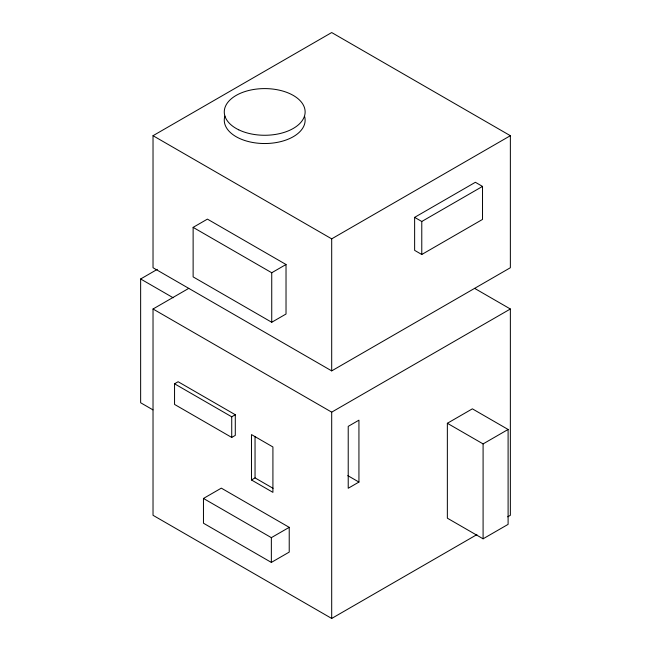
<?xml version="1.0" encoding="UTF-8"?>
<svg xmlns="http://www.w3.org/2000/svg" width="651" height="651" viewBox="0 0 651 651"><rect width="100%" height="100%" fill="white"/><g stroke="black" fill="none" stroke-linecap="round" stroke-linejoin="round"><path stroke-width="0.98" d="M153.026 135.701L331.693 32.55L510.36 135.701L510.36 267.732L331.693 370.883L153.026 267.732L153.026 135.701L331.693 238.852L510.36 135.701M193.127 227.37L207.417 219.118L286.025 264.501L286.025 314.018L271.736 322.269L193.127 276.887L193.127 227.37L271.736 272.753L286.025 264.501M152.961 409.87L140.64 402.757L140.64 278.978L157.282 269.368M476.914 534.609L331.693 618.45L153.026 515.299L153.026 308.997L188.766 288.369M414.63 217.361L475.376 182.288L482.521 186.414L482.521 219.42L421.775 254.492L414.63 250.366L414.63 217.361L421.775 221.486L482.521 186.414M174.549 383.797L178.122 381.73L235.296 414.736L235.296 435.373L231.723 437.431L174.549 404.426L174.549 383.797L231.723 416.803L235.296 414.736M153.026 308.997L331.693 412.148L510.36 308.997L510.36 515.299L507.715 516.821M203.462 498.454L221.324 488.144L289.223 527.343L289.223 552.097L271.353 562.415L203.462 523.217L203.462 498.454L271.353 537.653L289.223 527.343M251.473 479.974L272.915 492.351L272.915 446.968L251.473 434.583L251.473 479.974L255.046 477.907L273.054 488.307M447.359 423.28L472.374 408.836L508.105 429.465L508.105 524.364L483.091 538.808L447.359 518.18L447.359 423.28L483.091 443.909L508.105 429.465M358.937 482.065L348.22 488.258L348.22 426.364L358.937 420.172L358.937 482.065L347.789 475.629M474.628 288.369L510.36 308.997M140.64 278.978L173.19 297.767M483.091 443.909L483.091 538.808M421.775 221.486L421.775 254.492M331.693 238.852L331.693 370.883M331.693 412.148L331.693 618.45M271.736 272.753L271.736 322.269M271.353 537.653L271.353 562.415M255.046 436.561L255.046 477.907M231.723 416.803L231.723 437.431M304.603 116.431A40.427 23.338 0 0 1 264.436 143.529A40.427 23.338 0 0 1 224.888 116.13M238.714 129.809A40.427 23.338 0 0 0 304.513 115.992A40.427 23.338 0 0 0 250.879 90.001A40.427 23.338 0 0 0 238.714 129.809"/></g></svg>
